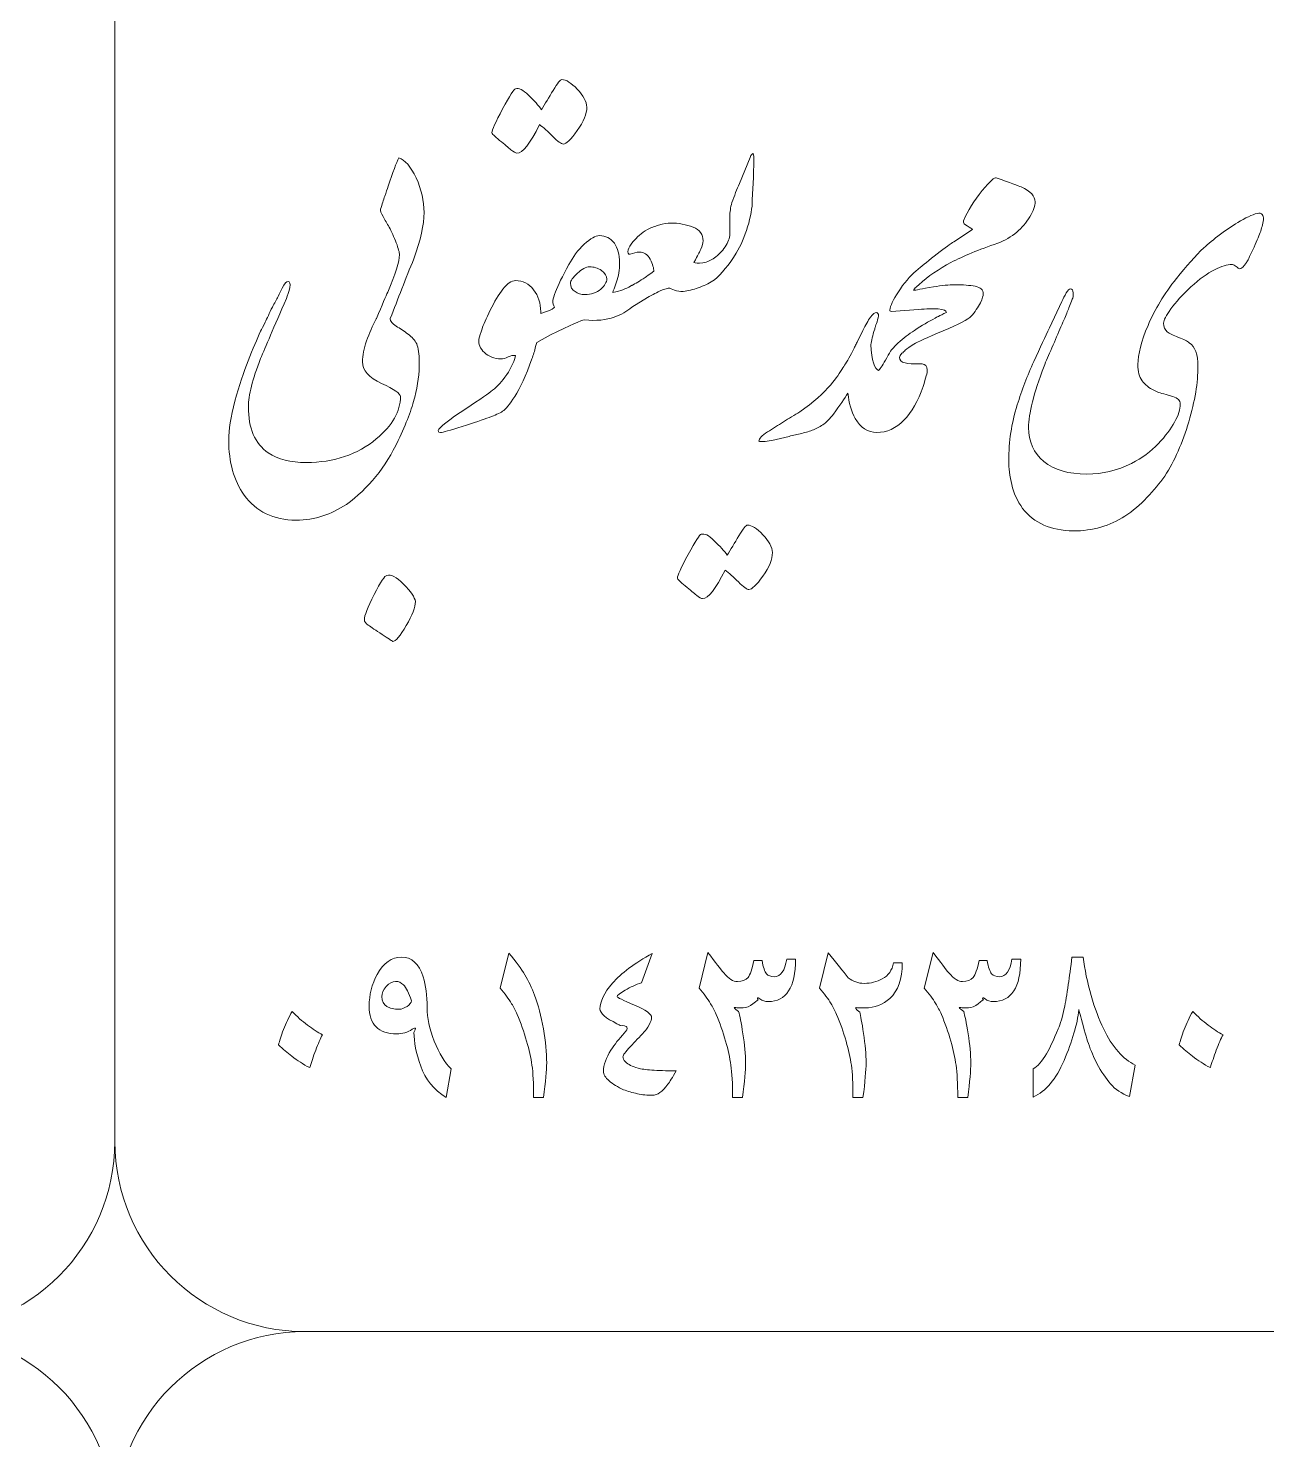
# Model space of a CAD drawing. Header units: millimetres. Extents: x 62 to 462, y 96 to 456.
# Drawn here: x 121.17 to 137.47, y 254.88 to 273.46 of the extents above; entities that cross this region are included whole.
import ezdxf

# ---------------------------------------------------------------- set-up
doc = ezdxf.new("R2010")
doc.units = ezdxf.units.MM
doc.header["$MEASUREMENT"] = 0
doc.layers.add('Layer 1', color=7, linetype='Continuous')

msp = doc.modelspace()

# ---------------------------------------------------------------- linework, layer by layer
at = {"layer": 'Layer 1', "color": 250, "lineweight": 18}
for points, knots in [([(104.8067, 276.3033), (104.8067, 276.3033), (119.8067, 276.3033), (119.8067, 276.3033), (121.1837, 276.3033), (122.3067, 275.1803), (122.3067, 273.8033), (122.3067, 273.8033), (122.3067, 258.8033), (122.3067, 258.8033), (122.3067, 257.4264), (121.1837, 256.3033), (119.8067, 256.3033), (119.8067, 256.3033), (104.8067, 256.3033), (104.8067, 256.3033), (103.4298, 256.3033), (102.3067, 257.4264), (102.3067, 258.8033), (102.3067, 258.8033), (102.3067, 273.8033), (102.3067, 273.8033), (102.3067, 275.1803), (103.4298, 276.3033), (104.8067, 276.3033)], [0, 0, 0, 0, 0.125, 0.125, 0.125, 0.25, 0.25, 0.25, 0.375, 0.375, 0.375, 0.5, 0.5, 0.5, 0.625, 0.625, 0.625, 0.75, 0.75, 0.75, 0.875, 0.875, 0.875, 1, 1, 1, 1]), ([(124.8067, 276.3033), (124.8067, 276.3033), (139.8067, 276.3033), (139.8067, 276.3033), (141.1837, 276.3033), (142.3067, 275.1803), (142.3067, 273.8033), (142.3067, 273.8033), (142.3067, 258.8033), (142.3067, 258.8033), (142.3067, 257.4264), (141.1837, 256.3033), (139.8067, 256.3033), (139.8067, 256.3033), (124.8067, 256.3033), (124.8067, 256.3033), (123.4298, 256.3033), (122.3067, 257.4264), (122.3067, 258.8033), (122.3067, 258.8033), (122.3067, 273.8033), (122.3067, 273.8033), (122.3067, 275.1803), (123.4298, 276.3033), (124.8067, 276.3033)], [0, 0, 0, 0, 0.125, 0.125, 0.125, 0.25, 0.25, 0.25, 0.375, 0.375, 0.375, 0.5, 0.5, 0.5, 0.625, 0.625, 0.625, 0.75, 0.75, 0.75, 0.875, 0.875, 0.875, 1, 1, 1, 1]), ([(127.2684, 272.0841), (127.2684, 272.1147), (127.3154, 272.217), (127.4095, 272.3945), (127.5036, 272.5709), (127.5612, 272.6591), (127.5812, 272.6591), (127.62, 272.6756), (127.6776, 272.6474), (127.7517, 272.5756), (127.827, 272.5027), (127.8834, 272.4392), (127.9222, 272.3839), (127.9681, 272.4592), (128.0198, 272.545), (128.0763, 272.6391), (128.1327, 272.7332), (128.1692, 272.7802), (128.188, 272.7802), (128.2456, 272.7802), (128.3138, 272.7379), (128.3926, 272.6544), (128.4726, 272.5709), (128.5137, 272.4921), (128.5184, 272.418), (128.5184, 272.331), (128.4761, 272.2275), (128.3914, 272.1088), (128.3079, 271.9912), (128.2479, 271.9324), (128.208, 271.9324), (128.1833, 271.9324), (128.1374, 271.9665), (128.0704, 272.0323), (128.0045, 272.0994), (127.9457, 272.1511), (127.8952, 272.1876), (127.7705, 271.9371), (127.6717, 271.8124), (127.5988, 271.8124), (127.58, 271.8124), (127.5542, 271.8266), (127.5189, 271.8571), (127.4871, 271.8842), (127.4377, 271.9253), (127.3695, 271.9806), (127.3013, 272.0359), (127.2684, 272.07), (127.2684, 272.0841)], [0, 0, 0, 0, 0.0625, 0.0625, 0.0625, 0.125, 0.125, 0.125, 0.1875, 0.1875, 0.1875, 0.25, 0.25, 0.25, 0.3125, 0.3125, 0.3125, 0.375, 0.375, 0.375, 0.4375, 0.4375, 0.4375, 0.5, 0.5, 0.5, 0.5625, 0.5625, 0.5625, 0.625, 0.625, 0.625, 0.6875, 0.6875, 0.6875, 0.75, 0.75, 0.75, 0.8125, 0.8125, 0.8125, 0.875, 0.875, 0.875, 0.9375, 0.9375, 0.9375, 1, 1, 1, 1]), ([(130.1965, 270.4343), (130.2517, 270.4731), (130.2988, 270.5213), (130.3376, 270.5789), (130.3787, 270.6366), (130.3999, 270.6942), (130.3999, 270.7518), (130.3999, 270.7518), (130.3999, 270.9788), (130.3999, 270.9788), (130.3999, 271.034), (130.4093, 271.0952), (130.427, 271.161), (130.4599, 271.2527), (130.4928, 271.3374), (130.5269, 271.4127), (130.5269, 271.4127), (130.668, 271.7537), (130.668, 271.7537), (130.6704, 271.7702), (130.6821, 271.789), (130.7033, 271.809), (130.7127, 271.809), (130.7162, 271.7854), (130.7162, 271.7372), (130.7162, 271.7372), (130.7104, 271.4926), (130.7104, 271.4926), (130.7104, 271.4926), (130.6962, 271.1963), (130.6962, 271.1963), (130.6962, 271.0928), (130.6751, 270.9752), (130.6339, 270.8447), (130.5951, 270.713), (130.5445, 270.5978), (130.4822, 270.4966), (130.3885, 270.3432), (130.2937, 270.2259), (130.1976, 270.146), (130.1976, 270.146), (130.1965, 270.1438), (130.1965, 270.1438), (130.1412, 270.1074), (130.0789, 270.0756), (130.0107, 270.0498), (129.9413, 270.0227), (129.8743, 270.0051), (129.8108, 269.9957), (129.7755, 269.9886), (129.739, 269.991), (129.7002, 270.0004), (129.6614, 270.011), (129.6308, 270.0227), (129.6108, 270.0368), (129.5826, 270.0368), (129.5438, 270.0251), (129.4933, 270.0027), (129.445, 269.9816), (129.3851, 269.9522), (129.3145, 269.9134), (129.3145, 269.9134), (129.1111, 269.7852), (129.1111, 269.7852), (129.1111, 269.7852), (129.1108, 269.7861), (129.1108, 269.7861), (129.0462, 269.7286), (128.9686, 269.6851), (128.8771, 269.6558), (128.7736, 269.6158), (128.6431, 269.6041), (128.4843, 269.617), (128.4514, 269.617), (128.3044, 269.5523), (128.0398, 269.4206), (128.0398, 269.4206), (127.8581, 269.3204), (127.8581, 269.3204), (127.8581, 269.3204), (127.8446, 269.2678), (127.8446, 269.2678), (127.8305, 269.2101), (127.8129, 269.1549), (127.7952, 269.1043), (127.7141, 268.8821), (127.64, 268.7174), (127.5706, 268.6116), (127.5024, 268.5058), (127.4483, 268.4411), (127.4095, 268.4152), (127.3696, 268.3905), (127.3119, 268.3635), (127.2331, 268.3341), (127.1555, 268.3059), (127.0368, 268.2659), (126.8768, 268.2141), (126.7169, 268.1624), (126.6228, 268.1365), (126.5923, 268.1365), (126.5746, 268.1365), (126.5652, 268.1412), (126.5652, 268.1506), (126.5464, 268.1753), (126.6417, 268.2588), (126.851, 268.3988), (127.0603, 268.5387), (127.1955, 268.6304), (127.2555, 268.6739), (127.3166, 268.7174), (127.379, 268.7809), (127.4413, 268.8656), (127.5048, 268.9491), (127.5518, 269.0443), (127.5812, 269.149), (127.5495, 269.1537), (127.5165, 269.1478), (127.4836, 269.1302), (127.4495, 269.1137), (127.4166, 269.1043), (127.3848, 269.1043), (127.3002, 269.1067), (127.2284, 269.1349), (127.1708, 269.1878), (127.1144, 269.2395), (127.0897, 269.2983), (127.0991, 269.363), (127.1085, 269.4018), (127.1214, 269.4477), (127.1391, 269.4994), (127.1555, 269.5512), (127.192, 269.6335), (127.2473, 269.7452), (127.3025, 269.8581), (127.3578, 269.951), (127.4142, 270.0239), (127.4707, 270.098), (127.5259, 270.1344), (127.5812, 270.1344), (127.6753, 270.1344), (127.7541, 270.0944), (127.8176, 270.0145), (127.8811, 269.9333), (127.9117, 269.8369), (127.9117, 269.7252), (127.9117, 269.7252), (127.9115, 269.7016), (127.9115, 269.7016), (127.9115, 269.7016), (127.9763, 269.724), (127.9763, 269.724), (128.0527, 269.7522), (128.0916, 269.7722), (128.0916, 269.7863), (128.0774, 269.8098), (128.0704, 269.8381), (128.0704, 269.8722), (128.0751, 269.9027), (128.0868, 269.9404), (128.1057, 269.9862), (128.1374, 270.0709), (128.1962, 270.1908), (128.2809, 270.3449), (128.3338, 270.446), (128.4008, 270.5354), (128.4843, 270.613), (128.5666, 270.6894), (128.6337, 270.7271), (128.6842, 270.7271), (128.7642, 270.7271), (128.83, 270.693), (128.8806, 270.6271), (128.9265, 270.5624), (128.9488, 270.4778), (128.9488, 270.3719), (128.9488, 270.2779), (128.9359, 270.1932), (128.91, 270.1191), (128.8829, 270.0439), (128.8665, 269.998), (128.8594, 269.9792), (128.8594, 269.9792), (128.9006, 269.9862), (128.9006, 269.9862), (128.99, 270.0086), (129.0605, 270.0391), (129.1111, 270.0756), (129.1111, 270.0756), (129.1132, 270.072), (129.1132, 270.072), (129.1543, 270.0933), (129.2123, 270.1282), (129.2863, 270.178), (129.3028, 270.1874), (129.3404, 270.2144), (129.4004, 270.2579), (129.4004, 270.2944), (129.3839, 270.3473), (129.3521, 270.4167), (129.318, 270.479), (129.271, 270.5096), (129.211, 270.5096), (129.1722, 270.5096), (129.1322, 270.5002), (129.0899, 270.4813), (129.0605, 270.4813), (129.0511, 270.5013), (129.0629, 270.5401), (129.0723, 270.5684), (129.0923, 270.6025), (129.1252, 270.6436), (129.1758, 270.7083), (129.2381, 270.7624), (129.3145, 270.8059), (129.3627, 270.8318), (129.4121, 270.8506), (129.4627, 270.8647), (129.525, 270.8835), (129.5767, 270.8929), (129.6214, 270.8929), (129.7261, 270.8929), (129.8249, 270.8741), (129.9178, 270.8376), (130.0048, 270.8035), (130.0483, 270.7436), (130.0483, 270.6577), (130.0483, 270.6283), (130.0377, 270.5919), (130.0177, 270.5484), (130.006, 270.5225), (129.9954, 270.499), (129.9848, 270.479), (129.9742, 270.4578), (129.9554, 270.4237), (129.9272, 270.3755), (129.9436, 270.3614), (129.9824, 270.3602), (130.0448, 270.3696), (130.1071, 270.3802), (130.1576, 270.4014), (130.1965, 270.4343)], [0, 0, 0, 0, 0.0125, 0.0125, 0.0125, 0.025, 0.025, 0.025, 0.0375, 0.0375, 0.0375, 0.05, 0.05, 0.05, 0.0625, 0.0625, 0.0625, 0.075, 0.075, 0.075, 0.0875, 0.0875, 0.0875, 0.1, 0.1, 0.1, 0.1125, 0.1125, 0.1125, 0.125, 0.125, 0.125, 0.1375, 0.1375, 0.1375, 0.15, 0.15, 0.15, 0.1625, 0.1625, 0.1625, 0.175, 0.175, 0.175, 0.1875, 0.1875, 0.1875, 0.2, 0.2, 0.2, 0.2125, 0.2125, 0.2125, 0.225, 0.225, 0.225, 0.2375, 0.2375, 0.2375, 0.25, 0.25, 0.25, 0.2625, 0.2625, 0.2625, 0.275, 0.275, 0.275, 0.2875, 0.2875, 0.2875, 0.3, 0.3, 0.3, 0.3125, 0.3125, 0.3125, 0.325, 0.325, 0.325, 0.3375, 0.3375, 0.3375, 0.35, 0.35, 0.35, 0.3625, 0.3625, 0.3625, 0.375, 0.375, 0.375, 0.3875, 0.3875, 0.3875, 0.4, 0.4, 0.4, 0.4125, 0.4125, 0.4125, 0.425, 0.425, 0.425, 0.4375, 0.4375, 0.4375, 0.45, 0.45, 0.45, 0.4625, 0.4625, 0.4625, 0.475, 0.475, 0.475, 0.4875, 0.4875, 0.4875, 0.5, 0.5, 0.5, 0.5125, 0.5125, 0.5125, 0.525, 0.525, 0.525, 0.5375, 0.5375, 0.5375, 0.55, 0.55, 0.55, 0.5625, 0.5625, 0.5625, 0.575, 0.575, 0.575, 0.5875, 0.5875, 0.5875, 0.6, 0.6, 0.6, 0.6125, 0.6125, 0.6125, 0.625, 0.625, 0.625, 0.6375, 0.6375, 0.6375, 0.65, 0.65, 0.65, 0.6625, 0.6625, 0.6625, 0.675, 0.675, 0.675, 0.6875, 0.6875, 0.6875, 0.7, 0.7, 0.7, 0.7125, 0.7125, 0.7125, 0.725, 0.725, 0.725, 0.7375, 0.7375, 0.7375, 0.75, 0.75, 0.75, 0.7625, 0.7625, 0.7625, 0.775, 0.775, 0.775, 0.7875, 0.7875, 0.7875, 0.8, 0.8, 0.8, 0.8125, 0.8125, 0.8125, 0.825, 0.825, 0.825, 0.8375, 0.8375, 0.8375, 0.85, 0.85, 0.85, 0.8625, 0.8625, 0.8625, 0.875, 0.875, 0.875, 0.8875, 0.8875, 0.8875, 0.9, 0.9, 0.9, 0.9125, 0.9125, 0.9125, 0.925, 0.925, 0.925, 0.9375, 0.9375, 0.9375, 0.95, 0.95, 0.95, 0.9625, 0.9625, 0.9625, 0.975, 0.975, 0.975, 0.9875, 0.9875, 0.9875, 1, 1, 1, 1]), ([(126.0655, 268.6092), (126.0655, 268.6481), (125.9831, 268.7057), (125.8173, 268.7809), (125.6492, 268.8597), (125.5657, 268.955), (125.5657, 269.0679), (125.5657, 269.1478), (125.5833, 269.2395), (125.6198, 269.3418), (125.6551, 269.443), (125.6974, 269.5406), (125.748, 269.6323), (125.748, 269.6323), (125.7492, 269.6344), (125.7492, 269.6344), (125.7492, 269.6344), (125.7491, 269.6347), (125.7491, 269.6347), (125.8267, 269.8181), (125.8761, 269.9345), (125.8973, 269.9827), (126.0008, 270.2238), (126.0525, 270.3884), (126.0525, 270.4755), (126.0525, 270.5049), (126.0384, 270.5566), (126.0102, 270.6307), (125.9784, 270.7106), (125.9478, 270.7812), (125.9173, 270.84), (125.9043, 270.8635), (125.8902, 270.8859), (125.8761, 270.9094), (125.862, 270.9329), (125.8502, 270.9552), (125.8385, 270.9788), (125.8103, 271.0199), (125.7997, 271.0517), (125.8044, 271.0752), (125.8244, 271.1387), (125.8432, 271.1963), (125.8596, 271.2469), (125.8749, 271.2974), (125.8902, 271.3409), (125.9043, 271.3774), (125.9655, 271.562), (126.0125, 271.6855), (126.0454, 271.7502), (126.1231, 271.7243), (126.1995, 271.6373), (126.2724, 271.4879), (126.3418, 271.3386), (126.3759, 271.1857), (126.3759, 271.0305), (126.3759, 270.8694), (126.3312, 270.6671), (126.2418, 270.4237), (126.1889, 270.2932), (126.136, 270.1615), (126.0842, 270.0286), (126.0325, 269.8969), (125.9819, 269.7652), (125.9314, 269.6347), (125.9314, 269.6347), (125.9311, 269.6341), (125.9311, 269.6341), (125.9311, 269.6341), (125.9314, 269.6323), (125.9314, 269.6323), (125.9314, 269.6006), (125.9573, 269.5676), (126.009, 269.5359), (126.0607, 269.5041), (126.1125, 269.4688), (126.1654, 269.4312), (126.2183, 269.3924), (126.256, 269.3501), (126.2795, 269.3019), (126.3018, 269.249), (126.3136, 269.1713), (126.3136, 269.0679), (126.3136, 268.9162), (126.2936, 268.7609), (126.2548, 268.6022), (126.216, 268.4481), (126.1431, 268.2576), (126.0372, 268.0307), (125.8702, 267.6791), (125.6433, 267.3992), (125.3552, 267.1899), (125.2505, 267.1229), (125.1471, 267.0723), (125.0459, 267.0382), (124.9354, 267.0018), (124.8166, 266.9829), (124.6908, 266.9829), (124.3945, 266.9829), (124.1675, 267.0935), (124.0088, 267.3134), (123.8735, 267.5015), (123.8053, 267.7438), (123.8053, 268.0377), (123.8053, 268.1683), (123.8324, 268.3388), (123.8876, 268.5505), (123.9429, 268.7551), (124.0005, 268.9315), (124.0605, 269.0808), (124.1252, 269.2348), (124.1793, 269.3654), (124.2251, 269.47), (124.2392, 269.4959), (124.2592, 269.5347), (124.2839, 269.5864), (124.3098, 269.637), (124.3415, 269.7052), (124.3804, 269.7875), (124.4086, 269.8381), (124.4333, 269.8839), (124.4544, 269.9251), (124.4768, 269.9663), (124.4944, 270.0039), (124.5085, 270.0356), (124.5426, 270.098), (124.5685, 270.1274), (124.5873, 270.125), (124.6132, 270.1203), (124.6191, 270.0944), (124.6085, 270.0462), (124.5967, 269.9886), (124.5814, 269.9392), (124.5638, 269.8981), (124.4003, 269.5206), (124.2875, 269.2584), (124.2251, 269.109), (124.1181, 268.835), (124.064, 268.6245), (124.064, 268.4752), (124.064, 268.1918), (124.151, 267.9907), (124.3251, 267.8684), (124.4544, 267.7837), (124.6202, 267.7414), (124.8249, 267.7414), (125.1929, 267.7414), (125.4998, 267.8449), (125.748, 268.0507), (125.9596, 268.2282), (126.0655, 268.414), (126.0655, 268.6092)], [0, 0, 0, 0, 0.02, 0.02, 0.02, 0.04, 0.04, 0.04, 0.06, 0.06, 0.06, 0.08, 0.08, 0.08, 0.1, 0.1, 0.1, 0.12, 0.12, 0.12, 0.14, 0.14, 0.14, 0.16, 0.16, 0.16, 0.18, 0.18, 0.18, 0.2, 0.2, 0.2, 0.22, 0.22, 0.22, 0.24, 0.24, 0.24, 0.26, 0.26, 0.26, 0.28, 0.28, 0.28, 0.3, 0.3, 0.3, 0.32, 0.32, 0.32, 0.34, 0.34, 0.34, 0.36, 0.36, 0.36, 0.38, 0.38, 0.38, 0.4, 0.4, 0.4, 0.42, 0.42, 0.42, 0.44, 0.44, 0.44, 0.46, 0.46, 0.46, 0.48, 0.48, 0.48, 0.5, 0.5, 0.5, 0.52, 0.52, 0.52, 0.54, 0.54, 0.54, 0.56, 0.56, 0.56, 0.58, 0.58, 0.58, 0.6, 0.6, 0.6, 0.62, 0.62, 0.62, 0.64, 0.64, 0.64, 0.66, 0.66, 0.66, 0.68, 0.68, 0.68, 0.7, 0.7, 0.7, 0.72, 0.72, 0.72, 0.74, 0.74, 0.74, 0.76, 0.76, 0.76, 0.78, 0.78, 0.78, 0.8, 0.8, 0.8, 0.82, 0.82, 0.82, 0.84, 0.84, 0.84, 0.86, 0.86, 0.86, 0.88, 0.88, 0.88, 0.9, 0.9, 0.9, 0.92, 0.92, 0.92, 0.94, 0.94, 0.94, 0.96, 0.96, 0.96, 0.98, 0.98, 0.98, 1, 1, 1, 1]), ([(132.8812, 270.2896), (132.9388, 270.3379), (133.0211, 270.4037), (133.1293, 270.4896), (133.2351, 270.5695), (133.3069, 270.6224), (133.3468, 270.6471), (133.3468, 270.6471), (133.5938, 270.8094), (133.5938, 270.8094), (133.5879, 270.8141), (133.5632, 270.8294), (133.5221, 270.8541), (133.4903, 270.8706), (133.4738, 270.8929), (133.4738, 270.9235), (133.5338, 271.0563), (133.6161, 271.1881), (133.722, 271.3198), (133.8254, 271.4432), (133.8854, 271.4997), (133.9042, 271.4879), (134.09, 271.4244), (134.2006, 271.3833), (134.2347, 271.368), (134.357, 271.3103), (134.4181, 271.2445), (134.4181, 271.1716), (134.4181, 271.121), (134.3946, 271.0552), (134.3487, 270.9752), (134.2982, 270.8964), (134.2405, 270.8294), (134.177, 270.7718), (134.1053, 270.7118), (134.0218, 270.6636), (133.9254, 270.6271), (133.6749, 270.5425), (133.4703, 270.4578), (133.3104, 270.3731), (133.153, 270.291), (133.0115, 270.194), (132.8872, 270.0812), (132.8872, 270.0812), (132.8823, 270.0733), (132.8823, 270.0733), (132.8565, 270.058), (132.84, 270.0427), (132.8318, 270.0286), (132.8235, 270.0145), (132.82, 270.0074), (132.82, 270.0051), (132.84, 270.0098), (132.927, 270.0251), (133.0787, 270.0533), (133.1904, 270.0709), (133.2845, 270.0803), (133.3609, 270.0803), (133.4703, 270.0803), (133.5608, 270.0733), (133.629, 270.0603), (133.7008, 270.0462), (133.7361, 270.0133), (133.7361, 269.9604), (133.7361, 269.9392), (133.7231, 269.9004), (133.6984, 269.8428), (133.6655, 269.7828), (133.6243, 269.7228), (133.5738, 269.6641), (133.5397, 269.6241), (133.4174, 269.5617), (133.2069, 269.4747), (132.9976, 269.3865), (132.8682, 269.3277), (132.82, 269.2972), (132.7718, 269.2654), (132.7353, 269.2395), (132.7095, 269.2196), (132.6956, 269.2012), (132.6804, 269.1876), (132.664, 269.179), (132.6281, 269.1378), (132.6233, 269.105), (132.6507, 269.0808), (132.6777, 269.0549), (132.7236, 269.042), (132.7883, 269.0408), (132.8529, 269.0396), (132.9, 269.0396), (132.9294, 269.0396), (132.9752, 269.0349), (132.9988, 269.0079), (132.9988, 268.9597), (132.9988, 268.9256), (132.9799, 268.8527), (132.9435, 268.7433), (132.8788, 268.5505), (132.7953, 268.4023), (132.6918, 268.2988), (132.5837, 268.1906), (132.4661, 268.1365), (132.3367, 268.1365), (132.2156, 268.1365), (132.1203, 268.1977), (132.051, 268.3188), (131.9982, 268.4152), (131.9658, 268.5273), (131.955, 268.6547), (131.9082, 268.5842), (131.845, 268.4918), (131.7652, 268.3776), (131.717, 268.3176), (131.6758, 268.2753), (131.6405, 268.2506), (131.5947, 268.2177), (131.5488, 268.1918), (131.5018, 268.173), (131.4548, 268.153), (131.403, 268.1377), (131.3466, 268.1248), (131.2901, 268.1118), (131.2349, 268.0989), (131.1796, 268.0848), (131.1796, 268.0848), (130.9515, 268.0295), (130.9515, 268.0295), (130.8597, 268.0142), (130.8033, 268.0119), (130.7833, 268.0225), (130.7833, 268.0554), (130.8209, 268.0954), (130.8974, 268.1436), (130.9656, 268.1871), (131.0361, 268.2318), (131.1067, 268.2765), (131.1784, 268.3211), (131.249, 268.3647), (131.3207, 268.4082), (131.5018, 268.5352), (131.6382, 268.6539), (131.7276, 268.7633), (131.7958, 268.8491), (131.8499, 268.9232), (131.8887, 268.9879), (131.9145, 269.0243), (131.9522, 269.0878), (132.0027, 269.1772), (132.0027, 269.1772), (132.0361, 269.2455), (132.0361, 269.2455), (132.044, 269.2642), (132.0525, 269.2821), (132.0616, 269.2995), (132.0657, 269.3079), (132.0699, 269.3159), (132.0743, 269.3238), (132.0743, 269.3238), (132.1509, 269.4806), (132.1509, 269.4806), (132.185, 269.5512), (132.2191, 269.6088), (132.2509, 269.6523), (132.2802, 269.6958), (132.3085, 269.717), (132.3332, 269.7146), (132.3567, 269.7029), (132.3637, 269.6805), (132.3543, 269.6452), (132.3285, 269.57), (132.3132, 269.5206), (132.3061, 269.4971), (132.28, 269.4103), (132.263, 269.3417), (132.2554, 269.292), (132.267, 269.084), (132.301, 268.9713), (132.3579, 268.9526), (132.3826, 268.9785), (132.419, 269.0338), (132.4649, 269.1184), (132.4919, 269.169), (132.5131, 269.2031), (132.526, 269.2219), (132.5295, 269.2262), (132.5334, 269.2299), (132.5378, 269.233), (132.5585, 269.2585), (132.5841, 269.2855), (132.613, 269.3124), (132.6848, 269.3771), (132.7565, 269.4324), (132.8306, 269.4806), (132.9247, 269.5429), (133.0152, 269.597), (133.1022, 269.6429), (133.1093, 269.6476), (133.1587, 269.6723), (133.2504, 269.7158), (133.2504, 269.7381), (133.2139, 269.7546), (133.1399, 269.764), (133.0764, 269.7664), (132.9893, 269.764), (132.8823, 269.7569), (132.8823, 269.7569), (132.5237, 269.7287), (132.5237, 269.7287), (132.5072, 269.7287), (132.5025, 269.7428), (132.5096, 269.7699), (132.5237, 269.8299), (132.5684, 269.9169), (132.646, 270.0286), (132.7214, 270.14), (132.7991, 270.225), (132.8791, 270.2849), (132.8791, 270.2849), (132.8812, 270.2896), (132.8812, 270.2896)], [0, 0, 0, 0, 0.0136986, 0.0136986, 0.0136986, 0.0273973, 0.0273973, 0.0273973, 0.0410959, 0.0410959, 0.0410959, 0.0547945, 0.0547945, 0.0547945, 0.0684932, 0.0684932, 0.0684932, 0.0821918, 0.0821918, 0.0821918, 0.0958904, 0.0958904, 0.0958904, 0.109589, 0.109589, 0.109589, 0.1232877, 0.1232877, 0.1232877, 0.1369863, 0.1369863, 0.1369863, 0.1506849, 0.1506849, 0.1506849, 0.1643836, 0.1643836, 0.1643836, 0.1780822, 0.1780822, 0.1780822, 0.1917808, 0.1917808, 0.1917808, 0.2054795, 0.2054795, 0.2054795, 0.2191781, 0.2191781, 0.2191781, 0.2328767, 0.2328767, 0.2328767, 0.2465753, 0.2465753, 0.2465753, 0.260274, 0.260274, 0.260274, 0.2739726, 0.2739726, 0.2739726, 0.2876712, 0.2876712, 0.2876712, 0.3013699, 0.3013699, 0.3013699, 0.3150685, 0.3150685, 0.3150685, 0.3287671, 0.3287671, 0.3287671, 0.3424658, 0.3424658, 0.3424658, 0.3561644, 0.3561644, 0.3561644, 0.369863, 0.369863, 0.369863, 0.3835616, 0.3835616, 0.3835616, 0.3972603, 0.3972603, 0.3972603, 0.4109589, 0.4109589, 0.4109589, 0.4246575, 0.4246575, 0.4246575, 0.4383562, 0.4383562, 0.4383562, 0.4520548, 0.4520548, 0.4520548, 0.4657534, 0.4657534, 0.4657534, 0.4794521, 0.4794521, 0.4794521, 0.4931507, 0.4931507, 0.4931507, 0.5068493, 0.5068493, 0.5068493, 0.5205479, 0.5205479, 0.5205479, 0.5342466, 0.5342466, 0.5342466, 0.5479452, 0.5479452, 0.5479452, 0.5616438, 0.5616438, 0.5616438, 0.5753425, 0.5753425, 0.5753425, 0.5890411, 0.5890411, 0.5890411, 0.6027397, 0.6027397, 0.6027397, 0.6164384, 0.6164384, 0.6164384, 0.630137, 0.630137, 0.630137, 0.6438356, 0.6438356, 0.6438356, 0.6575342, 0.6575342, 0.6575342, 0.6712329, 0.6712329, 0.6712329, 0.6849315, 0.6849315, 0.6849315, 0.6986301, 0.6986301, 0.6986301, 0.7123288, 0.7123288, 0.7123288, 0.7260274, 0.7260274, 0.7260274, 0.739726, 0.739726, 0.739726, 0.7534247, 0.7534247, 0.7534247, 0.7671233, 0.7671233, 0.7671233, 0.7808219, 0.7808219, 0.7808219, 0.7945205, 0.7945205, 0.7945205, 0.8082192, 0.8082192, 0.8082192, 0.8219178, 0.8219178, 0.8219178, 0.8356164, 0.8356164, 0.8356164, 0.8493151, 0.8493151, 0.8493151, 0.8630137, 0.8630137, 0.8630137, 0.8767123, 0.8767123, 0.8767123, 0.890411, 0.890411, 0.890411, 0.9041096, 0.9041096, 0.9041096, 0.9178082, 0.9178082, 0.9178082, 0.9315068, 0.9315068, 0.9315068, 0.9452055, 0.9452055, 0.9452055, 0.9589041, 0.9589041, 0.9589041, 0.9726027, 0.9726027, 0.9726027, 0.9863014, 0.9863014, 0.9863014, 1, 1, 1, 1]), ([(137.4214, 270.9341), (137.4132, 270.8764), (137.3979, 270.8212), (137.3791, 270.7671), (137.3591, 270.713), (137.3273, 270.6377), (137.2827, 270.5413), (137.238, 270.4449), (137.2109, 270.3896), (137.2015, 270.3755), (137.1651, 270.3179), (137.1321, 270.2896), (137.1051, 270.2896), (137.0839, 270.3038), (137.0663, 270.3167), (137.0498, 270.3296), (137.0334, 270.3426), (137.0192, 270.3484), (137.0051, 270.3484), (136.9475, 270.3484), (136.8723, 270.3249), (136.7782, 270.2779), (136.6829, 270.2308), (136.5806, 270.1556), (136.4677, 270.0521), (136.3548, 269.9486), (136.2667, 269.8522), (136.2032, 269.7628), (136.1408, 269.6735), (136.1091, 269.6111), (136.1091, 269.577), (136.1091, 269.5265), (136.1244, 269.4865), (136.1573, 269.4594), (136.1843, 269.4383), (136.2337, 269.4148), (136.3055, 269.3877), (136.376, 269.3595), (136.4242, 269.3371), (136.4466, 269.3183), (136.523, 269.2654), (136.5606, 269.1619), (136.5606, 269.0079), (136.5606, 268.795), (136.5207, 268.5505), (136.4395, 268.2765), (136.3596, 268.0013), (136.2537, 267.7638), (136.1232, 267.5615), (136.0562, 267.4674), (135.9786, 267.3733), (135.8892, 267.2793), (135.7998, 267.184), (135.7034, 267.1041), (135.5999, 267.037), (135.4023, 266.9065), (135.1742, 266.8407), (134.9179, 266.8407), (134.6262, 266.8454), (134.404, 266.9441), (134.2523, 267.137), (134.1841, 267.2358), (134.1359, 267.3404), (134.11, 267.451), (134.083, 267.5615), (134.07, 267.6662), (134.07, 267.7649), (134.07, 267.8908), (134.0794, 268.0142), (134.0971, 268.1353), (134.1159, 268.2553), (134.1441, 268.3764), (134.1829, 268.4987), (134.2429, 268.6963), (134.3146, 268.8868), (134.4005, 269.0702), (134.4851, 269.2537), (134.5533, 269.4018), (134.6062, 269.5147), (134.6062, 269.5147), (134.7685, 269.8593), (134.7685, 269.8593), (134.7873, 269.8981), (134.8062, 269.9357), (134.8273, 269.9733), (134.8473, 270.0098), (134.8661, 270.0274), (134.8826, 270.0274), (134.9049, 270.0274), (134.9179, 270.0098), (134.919, 269.9733), (134.9202, 269.9357), (134.9155, 269.9086), (134.9061, 269.8898), (134.8814, 269.824), (134.8591, 269.7675), (134.8414, 269.7228), (134.8226, 269.6782), (134.7956, 269.6135), (134.7579, 269.5288), (134.7215, 269.443), (134.6815, 269.3513), (134.6392, 269.2525), (134.5968, 269.1537), (134.5616, 269.0726), (134.5345, 269.0079), (134.3993, 268.6504), (134.3311, 268.3811), (134.3311, 268.2024), (134.3311, 268.0142), (134.3981, 267.8649), (134.5333, 267.7543), (134.6674, 267.6438), (134.8567, 267.5885), (135.1001, 267.5885), (135.3024, 267.5885), (135.4976, 267.6356), (135.6869, 267.7297), (135.8269, 267.8014), (135.9444, 267.8872), (136.0385, 267.9884), (136.1326, 268.0895), (136.2043, 268.1847), (136.2537, 268.2729), (136.3031, 268.3611), (136.3278, 268.4411), (136.3278, 268.5116), (136.3278, 268.5552), (136.2949, 268.5881), (136.229, 268.6081), (136.1632, 268.6292), (136.1161, 268.6433), (136.0867, 268.6504), (136.0585, 268.6563), (136.0256, 268.6692), (135.988, 268.688), (135.9174, 268.7221), (135.8633, 268.7656), (135.8257, 268.8174), (135.7892, 268.8691), (135.7704, 268.9397), (135.7704, 269.0291), (135.7704, 269.1643), (135.8151, 269.3371), (135.9033, 269.5453), (135.9915, 269.7546), (136.1161, 269.9604), (136.2772, 270.1626), (136.4089, 270.3273), (136.5289, 270.4625), (136.6359, 270.5648), (136.6935, 270.6177), (136.7676, 270.6789), (136.857, 270.7459), (136.9463, 270.8141), (137.0334, 270.8717), (137.1192, 270.9199), (137.2227, 270.9799), (137.3038, 271.014), (137.3638, 271.0234), (137.3885, 271.0234), (137.4061, 271.0128), (137.4155, 270.9928), (137.4238, 270.9717), (137.4261, 270.9529), (137.4214, 270.9341)], [0, 0, 0, 0, 0.0181818, 0.0181818, 0.0181818, 0.0363636, 0.0363636, 0.0363636, 0.0545455, 0.0545455, 0.0545455, 0.0727273, 0.0727273, 0.0727273, 0.0909091, 0.0909091, 0.0909091, 0.1090909, 0.1090909, 0.1090909, 0.1272727, 0.1272727, 0.1272727, 0.1454545, 0.1454545, 0.1454545, 0.1636364, 0.1636364, 0.1636364, 0.1818182, 0.1818182, 0.1818182, 0.2, 0.2, 0.2, 0.2181818, 0.2181818, 0.2181818, 0.2363636, 0.2363636, 0.2363636, 0.2545455, 0.2545455, 0.2545455, 0.2727273, 0.2727273, 0.2727273, 0.2909091, 0.2909091, 0.2909091, 0.3090909, 0.3090909, 0.3090909, 0.3272727, 0.3272727, 0.3272727, 0.3454545, 0.3454545, 0.3454545, 0.3636364, 0.3636364, 0.3636364, 0.3818182, 0.3818182, 0.3818182, 0.4, 0.4, 0.4, 0.4181818, 0.4181818, 0.4181818, 0.4363636, 0.4363636, 0.4363636, 0.4545455, 0.4545455, 0.4545455, 0.4727273, 0.4727273, 0.4727273, 0.4909091, 0.4909091, 0.4909091, 0.5090909, 0.5090909, 0.5090909, 0.5272727, 0.5272727, 0.5272727, 0.5454545, 0.5454545, 0.5454545, 0.5636364, 0.5636364, 0.5636364, 0.5818182, 0.5818182, 0.5818182, 0.6, 0.6, 0.6, 0.6181818, 0.6181818, 0.6181818, 0.6363636, 0.6363636, 0.6363636, 0.6545455, 0.6545455, 0.6545455, 0.6727273, 0.6727273, 0.6727273, 0.6909091, 0.6909091, 0.6909091, 0.7090909, 0.7090909, 0.7090909, 0.7272727, 0.7272727, 0.7272727, 0.7454545, 0.7454545, 0.7454545, 0.7636364, 0.7636364, 0.7636364, 0.7818182, 0.7818182, 0.7818182, 0.8, 0.8, 0.8, 0.8181818, 0.8181818, 0.8181818, 0.8363636, 0.8363636, 0.8363636, 0.8545455, 0.8545455, 0.8545455, 0.8727273, 0.8727273, 0.8727273, 0.8909091, 0.8909091, 0.8909091, 0.9090909, 0.9090909, 0.9090909, 0.9272727, 0.9272727, 0.9272727, 0.9454545, 0.9454545, 0.9454545, 0.9636364, 0.9636364, 0.9636364, 0.9818182, 0.9818182, 0.9818182, 1, 1, 1, 1]), ([(128.7806, 270.1556), (128.7806, 270.1944), (128.7571, 270.232), (128.7113, 270.2685), (128.6607, 270.3014), (128.609, 270.3167), (128.556, 270.3167), (128.5055, 270.3167), (128.4514, 270.2884), (128.3949, 270.2308), (128.3326, 270.1756), (128.302, 270.132), (128.302, 270.1003), (128.302, 270.0497), (128.322, 270.0121), (128.3632, 269.9898), (128.3985, 269.9639), (128.4408, 269.9521), (128.4914, 269.9521), (128.576, 269.9521), (128.6466, 269.9756), (128.7007, 270.0239), (128.7536, 270.0721), (128.7806, 270.1156), (128.7806, 270.1556)], [0, 0, 0, 0, 0.125, 0.125, 0.125, 0.25, 0.25, 0.25, 0.375, 0.375, 0.375, 0.5, 0.5, 0.5, 0.625, 0.625, 0.625, 0.75, 0.75, 0.75, 0.875, 0.875, 0.875, 1, 1, 1, 1]), ([(129.7108, 266.221), (129.7108, 266.2069), (129.7449, 266.1728), (129.8119, 266.1175), (129.8802, 266.0622), (129.9295, 266.0211), (129.9625, 265.994), (129.9966, 265.9634), (130.0236, 265.9493), (130.0413, 265.9493), (130.1153, 265.9493), (130.2141, 266.074), (130.3376, 266.3244), (130.3882, 266.288), (130.4469, 266.2363), (130.514, 266.1692), (130.5798, 266.1022), (130.6257, 266.0693), (130.6516, 266.0693), (130.6904, 266.0693), (130.7515, 266.1281), (130.8338, 266.2457), (130.9185, 266.3644), (130.9608, 266.4679), (130.9608, 266.5549), (130.9573, 266.629), (130.915, 266.7078), (130.835, 266.7913), (130.7562, 266.8748), (130.688, 266.9171), (130.6304, 266.9171), (130.6128, 266.9171), (130.5751, 266.8701), (130.5187, 266.776), (130.4622, 266.6819), (130.4117, 266.5961), (130.3658, 266.5208), (130.3258, 266.5761), (130.2694, 266.6396), (130.1953, 266.7125), (130.12, 266.7842), (130.0636, 266.8125), (130.0248, 266.796), (130.0036, 266.796), (129.946, 266.7078), (129.8519, 266.5314), (129.7579, 266.3538), (129.7108, 266.2515), (129.7108, 266.221)], [0, 0, 0, 0, 0.0625, 0.0625, 0.0625, 0.125, 0.125, 0.125, 0.1875, 0.1875, 0.1875, 0.25, 0.25, 0.25, 0.3125, 0.3125, 0.3125, 0.375, 0.375, 0.375, 0.4375, 0.4375, 0.4375, 0.5, 0.5, 0.5, 0.5625, 0.5625, 0.5625, 0.625, 0.625, 0.625, 0.6875, 0.6875, 0.6875, 0.75, 0.75, 0.75, 0.8125, 0.8125, 0.8125, 0.875, 0.875, 0.875, 0.9375, 0.9375, 0.9375, 1, 1, 1, 1]), ([(125.5904, 265.673), (125.5904, 265.6483), (125.608, 265.6236), (125.6421, 265.6013), (125.6809, 265.573), (125.7409, 265.533), (125.8232, 265.479), (125.9043, 265.4249), (125.9525, 265.3943), (125.9655, 265.3872), (126.0031, 265.3872), (126.0607, 265.4566), (126.1419, 265.5942), (126.2218, 265.7318), (126.2618, 265.8376), (126.2618, 265.9105), (126.2548, 265.9658), (126.203, 266.0422), (126.1066, 266.1398), (126.0102, 266.2374), (125.9373, 266.2762), (125.8867, 266.2551), (125.8608, 266.2551), (125.8056, 266.1716), (125.7197, 266.0022), (125.6339, 265.8329), (125.5904, 265.7235), (125.5904, 265.673)], [0, 0, 0, 0, 0.1111111, 0.1111111, 0.1111111, 0.2222222, 0.2222222, 0.2222222, 0.3333333, 0.3333333, 0.3333333, 0.4444444, 0.4444444, 0.4444444, 0.5555556, 0.5555556, 0.5555556, 0.6666667, 0.6666667, 0.6666667, 0.7777778, 0.7777778, 0.7777778, 0.8888889, 0.8888889, 0.8888889, 1, 1, 1, 1]), ([(104.8067, 256.3033), (104.8067, 256.3033), (119.8067, 256.3033), (119.8067, 256.3033), (121.1837, 256.3033), (122.3067, 255.1803), (122.3067, 253.8033), (122.3067, 253.8033), (122.3067, 238.8033), (122.3067, 238.8033), (122.3067, 237.4264), (121.1837, 236.3033), (119.8067, 236.3033), (119.8067, 236.3033), (104.8067, 236.3033), (104.8067, 236.3033), (103.4298, 236.3033), (102.3067, 237.4264), (102.3067, 238.8033), (102.3067, 238.8033), (102.3067, 253.8033), (102.3067, 253.8033), (102.3067, 255.1803), (103.4298, 256.3033), (104.8067, 256.3033)], [0, 0, 0, 0, 0.125, 0.125, 0.125, 0.25, 0.25, 0.25, 0.375, 0.375, 0.375, 0.5, 0.5, 0.5, 0.625, 0.625, 0.625, 0.75, 0.75, 0.75, 0.875, 0.875, 0.875, 1, 1, 1, 1]), ([(124.8067, 256.3033), (124.8067, 256.3033), (139.8067, 256.3033), (139.8067, 256.3033), (141.1837, 256.3033), (142.3067, 255.1803), (142.3067, 253.8033), (142.3067, 253.8033), (142.3067, 238.8033), (142.3067, 238.8033), (142.3067, 237.4264), (141.1837, 236.3033), (139.8067, 236.3033), (139.8067, 236.3033), (124.8067, 236.3033), (124.8067, 236.3033), (123.4298, 236.3033), (122.3067, 237.4264), (122.3067, 238.8033), (122.3067, 238.8033), (122.3067, 253.8033), (122.3067, 253.8033), (122.3067, 255.1803), (123.4298, 256.3033), (124.8067, 256.3033)], [0, 0, 0, 0, 0.125, 0.125, 0.125, 0.25, 0.25, 0.25, 0.375, 0.375, 0.375, 0.5, 0.5, 0.5, 0.625, 0.625, 0.625, 0.75, 0.75, 0.75, 0.875, 0.875, 0.875, 1, 1, 1, 1])]:
    msp.add_open_spline(points, degree=3, knots=knots, dxfattribs=at)
at = {"layer": 'Layer 1', "color": 250, "lineweight": 9}
for points, knots in [([(126.7322, 259.7595), (126.7322, 259.7595), (126.667, 259.3844), (126.667, 259.3844), (126.5035, 259.4873), (126.3924, 259.6249), (126.3324, 259.7959), (126.2731, 259.967), (126.2431, 260.1151), (126.2431, 260.2404), (126.2754, 260.2997), (126.2678, 260.3139), (126.2207, 260.2815), (126.1602, 260.2427), (126.092, 260.2227), (126.0173, 260.2227), (125.8956, 260.2227), (125.8051, 260.2533), (125.7446, 260.3133), (125.684, 260.3738), (125.654, 260.4655), (125.654, 260.5884), (125.654, 260.736), (125.6893, 260.8747), (125.7593, 261.0034), (125.8427, 261.1557), (125.9497, 261.2321), (126.0797, 261.2321), (126.2149, 261.2321), (126.3101, 261.1457), (126.3654, 260.9723), (126.4001, 260.8629), (126.4171, 260.7271), (126.4171, 260.5637), (126.4171, 260.4344), (126.4483, 260.2886), (126.5112, 260.1263), (126.5735, 259.9646), (126.6476, 259.8424), (126.7322, 259.7595)], [0, 0, 0, 0, 0.0769231, 0.0769231, 0.0769231, 0.1538462, 0.1538462, 0.1538462, 0.2307692, 0.2307692, 0.2307692, 0.3076923, 0.3076923, 0.3076923, 0.3846154, 0.3846154, 0.3846154, 0.4615385, 0.4615385, 0.4615385, 0.5384615, 0.5384615, 0.5384615, 0.6153846, 0.6153846, 0.6153846, 0.6923077, 0.6923077, 0.6923077, 0.7692308, 0.7692308, 0.7692308, 0.8461538, 0.8461538, 0.8461538, 0.9230769, 0.9230769, 0.9230769, 1, 1, 1, 1]), ([(127.9897, 259.8388), (127.9897, 259.7436), (127.9762, 259.5925), (127.9486, 259.3862), (127.9486, 259.3862), (127.8175, 259.3862), (127.8175, 259.3862), (127.8175, 259.5696), (127.8104, 259.7107), (127.7963, 259.8089), (127.7816, 259.907), (127.7587, 260.0123), (127.7264, 260.1246), (127.6911, 260.2486), (127.6493, 260.3668), (127.6023, 260.4779), (127.5794, 260.5296), (127.5547, 260.5766), (127.5282, 260.619), (127.4906, 260.6825), (127.4401, 260.7506), (127.3766, 260.8241), (127.3766, 260.8241), (127.4924, 261.2856), (127.4924, 261.2856), (127.5853, 261.1745), (127.6552, 261.0781), (127.7028, 260.9981), (127.751, 260.9176), (127.7928, 260.8288), (127.8298, 260.7312), (127.8792, 260.6013), (127.918, 260.4538), (127.9468, 260.2892), (127.9756, 260.1246), (127.9897, 259.9746), (127.9897, 259.8388)], [0, 0, 0, 0, 0.0833333, 0.0833333, 0.0833333, 0.1666667, 0.1666667, 0.1666667, 0.25, 0.25, 0.25, 0.3333333, 0.3333333, 0.3333333, 0.4166667, 0.4166667, 0.4166667, 0.5, 0.5, 0.5, 0.5833333, 0.5833333, 0.5833333, 0.6666667, 0.6666667, 0.6666667, 0.75, 0.75, 0.75, 0.8333333, 0.8333333, 0.8333333, 0.9166667, 0.9166667, 0.9166667, 1, 1, 1, 1]), ([(129.6952, 259.7354), (129.6435, 259.646), (129.607, 259.5866), (129.5853, 259.5584), (129.5141, 259.4614), (129.4459, 259.4132), (129.3819, 259.4132), (129.3143, 259.4132), (129.2478, 259.4203), (129.1832, 259.4344), (129.1179, 259.4479), (129.0579, 259.4655), (129.0027, 259.4873), (128.9239, 259.5208), (128.8598, 259.559), (128.811, 259.6031), (128.7622, 259.6466), (128.7375, 259.6883), (128.7375, 259.7289), (128.7375, 259.8124), (128.7705, 259.9059), (128.8357, 260.0093), (128.8828, 260.0828), (128.9415, 260.1569), (129.0115, 260.2315), (129.0779, 260.3003), (129.0574, 260.335), (128.9498, 260.335), (128.9727, 260.3256), (128.9609, 260.3327), (128.9151, 260.3556), (128.7658, 260.4279), (128.6911, 260.4926), (128.6911, 260.5502), (128.6911, 260.6478), (128.7458, 260.7601), (128.8545, 260.8876), (128.9686, 261.0199), (129.1438, 261.151), (129.3801, 261.2803), (129.3801, 261.2803), (129.239, 260.8929), (129.239, 260.8929), (129.1632, 260.87), (129.0903, 260.8377), (129.0209, 260.7959), (128.9515, 260.7536), (128.9168, 260.726), (128.9168, 260.7118), (128.9168, 260.7019), (128.9927, 260.6642), (129.1444, 260.6002), (129.2954, 260.5361), (129.3713, 260.4814), (129.3713, 260.4367), (129.3713, 260.4179), (129.3601, 260.3867), (129.3378, 260.3427), (129.3154, 260.2986), (129.2943, 260.2668), (129.2749, 260.2468), (129.2131, 260.1828), (129.1514, 260.1193), (129.0909, 260.0558), (129.025, 259.9846), (128.9927, 259.9394), (128.9927, 259.92), (128.9927, 259.9006), (129.0033, 259.8788), (129.0256, 259.8559), (129.0609, 259.8183), (129.1167, 259.7895), (129.1926, 259.7701), (129.2325, 259.7595), (129.2931, 259.7512), (129.373, 259.7448), (129.4536, 259.7389), (129.5612, 259.7354), (129.6952, 259.7354)], [0, 0, 0, 0, 0.0384615, 0.0384615, 0.0384615, 0.0769231, 0.0769231, 0.0769231, 0.1153846, 0.1153846, 0.1153846, 0.1538462, 0.1538462, 0.1538462, 0.1923077, 0.1923077, 0.1923077, 0.2307692, 0.2307692, 0.2307692, 0.2692308, 0.2692308, 0.2692308, 0.3076923, 0.3076923, 0.3076923, 0.3461538, 0.3461538, 0.3461538, 0.3846154, 0.3846154, 0.3846154, 0.4230769, 0.4230769, 0.4230769, 0.4615385, 0.4615385, 0.4615385, 0.5, 0.5, 0.5, 0.5384615, 0.5384615, 0.5384615, 0.5769231, 0.5769231, 0.5769231, 0.6153846, 0.6153846, 0.6153846, 0.6538462, 0.6538462, 0.6538462, 0.6923077, 0.6923077, 0.6923077, 0.7307692, 0.7307692, 0.7307692, 0.7692308, 0.7692308, 0.7692308, 0.8076923, 0.8076923, 0.8076923, 0.8461538, 0.8461538, 0.8461538, 0.8846154, 0.8846154, 0.8846154, 0.9230769, 0.9230769, 0.9230769, 0.9615385, 0.9615385, 0.9615385, 1, 1, 1, 1]), ([(130.9856, 260.974), (131.0715, 260.974), (131.1261, 261.0516), (131.1491, 261.2063), (131.1491, 261.2063), (131.2649, 261.2063), (131.2649, 261.2063), (131.2649, 260.833), (131.1438, 260.6466), (130.9028, 260.6466), (130.8651, 260.6466), (130.8293, 260.6584), (130.7952, 260.6819), (130.7617, 260.7054), (130.754, 260.7007), (130.774, 260.6672), (130.7752, 260.673), (130.7523, 260.6572), (130.7046, 260.619), (130.6623, 260.5837), (130.6194, 260.5655), (130.5759, 260.5655), (130.57, 260.5655), (130.563, 260.5655), (130.5541, 260.5649), (130.5453, 260.5643), (130.5353, 260.5637), (130.5242, 260.5637), (130.5036, 260.5637), (130.483, 260.5661), (130.463, 260.5702), (130.443, 260.5743), (130.4601, 260.5566), (130.5153, 260.5173), (130.5306, 260.4649), (130.5494, 260.3668), (130.573, 260.2227), (130.5965, 260.0793), (130.6082, 259.9511), (130.6082, 259.8388), (130.6082, 259.7436), (130.5947, 259.5925), (130.5671, 259.3862), (130.5671, 259.3862), (130.436, 259.3862), (130.436, 259.3862), (130.436, 259.5696), (130.4289, 259.7107), (130.4148, 259.8089), (130.4001, 259.907), (130.3772, 260.0123), (130.3449, 260.1246), (130.3096, 260.2486), (130.2678, 260.3668), (130.2208, 260.4779), (130.1979, 260.5296), (130.1732, 260.5766), (130.1467, 260.619), (130.1091, 260.6825), (130.0586, 260.7506), (129.9951, 260.8241), (129.9951, 260.8241), (130.1126, 261.2927), (130.1126, 261.2927), (130.2126, 261.1592), (130.2814, 261.0699), (130.319, 261.024), (130.3848, 260.9482), (130.4448, 260.91), (130.5001, 260.91), (130.563, 260.91), (130.6094, 260.9282), (130.6394, 260.9635), (130.6682, 260.9981), (130.6941, 261.0734), (130.717, 261.1892), (130.717, 261.1892), (130.824, 261.1892), (130.824, 261.1892), (130.8398, 261.0975), (130.8592, 261.0387), (130.8822, 261.0128), (130.9051, 260.987), (130.9398, 260.974), (130.9856, 260.974)], [0, 0, 0, 0, 0.0357143, 0.0357143, 0.0357143, 0.0714286, 0.0714286, 0.0714286, 0.1071429, 0.1071429, 0.1071429, 0.1428571, 0.1428571, 0.1428571, 0.1785714, 0.1785714, 0.1785714, 0.2142857, 0.2142857, 0.2142857, 0.25, 0.25, 0.25, 0.2857143, 0.2857143, 0.2857143, 0.3214286, 0.3214286, 0.3214286, 0.3571429, 0.3571429, 0.3571429, 0.3928571, 0.3928571, 0.3928571, 0.4285714, 0.4285714, 0.4285714, 0.4642857, 0.4642857, 0.4642857, 0.5, 0.5, 0.5, 0.5357143, 0.5357143, 0.5357143, 0.5714286, 0.5714286, 0.5714286, 0.6071429, 0.6071429, 0.6071429, 0.6428571, 0.6428571, 0.6428571, 0.6785714, 0.6785714, 0.6785714, 0.7142857, 0.7142857, 0.7142857, 0.75, 0.75, 0.75, 0.7857143, 0.7857143, 0.7857143, 0.8214286, 0.8214286, 0.8214286, 0.8571429, 0.8571429, 0.8571429, 0.8928571, 0.8928571, 0.8928571, 0.9285714, 0.9285714, 0.9285714, 0.9642857, 0.9642857, 0.9642857, 1, 1, 1, 1]), ([(132.1691, 260.8859), (132.2555, 260.8859), (132.3337, 260.9059), (132.4048, 260.9447), (132.4865, 260.9893), (132.5365, 261.0593), (132.5547, 261.1545), (132.5547, 261.1545), (132.6688, 261.1545), (132.6688, 261.1545), (132.6688, 260.9435), (132.6141, 260.7877), (132.5048, 260.6877), (132.4154, 260.6054), (132.3067, 260.5637), (132.1797, 260.5637), (132.1797, 260.5637), (132.1538, 260.5637), (132.1538, 260.5637), (132.1168, 260.5637), (132.0868, 260.5649), (132.0633, 260.5672), (132.0398, 260.5696), (132.055, 260.549), (132.1091, 260.5055), (132.1203, 260.4655), (132.1373, 260.3726), (132.1597, 260.2274), (132.182, 260.0822), (132.1932, 259.9523), (132.1932, 259.8388), (132.1932, 259.7436), (132.1797, 259.5925), (132.152, 259.3862), (132.152, 259.3862), (132.0209, 259.3862), (132.0209, 259.3862), (132.0209, 259.5696), (132.0139, 259.7107), (131.9998, 259.8089), (131.9851, 259.907), (131.9622, 260.0123), (131.9298, 260.1246), (131.894, 260.2486), (131.8528, 260.3668), (131.8058, 260.4779), (131.7828, 260.5296), (131.7582, 260.5766), (131.7317, 260.619), (131.6941, 260.6825), (131.6435, 260.7506), (131.58, 260.8241), (131.58, 260.8241), (131.6953, 261.2874), (131.6953, 261.2874), (131.8034, 261.1539), (131.891, 261.0452), (131.9592, 260.9599), (132.0186, 260.9106), (132.0885, 260.8859), (132.1691, 260.8859)], [0, 0, 0, 0, 0.05, 0.05, 0.05, 0.1, 0.1, 0.1, 0.15, 0.15, 0.15, 0.2, 0.2, 0.2, 0.25, 0.25, 0.25, 0.3, 0.3, 0.3, 0.35, 0.35, 0.35, 0.4, 0.4, 0.4, 0.45, 0.45, 0.45, 0.5, 0.5, 0.5, 0.55, 0.55, 0.55, 0.6, 0.6, 0.6, 0.65, 0.65, 0.65, 0.7, 0.7, 0.7, 0.75, 0.75, 0.75, 0.8, 0.8, 0.8, 0.85, 0.85, 0.85, 0.9, 0.9, 0.9, 0.95, 0.95, 0.95, 1, 1, 1, 1]), ([(133.9486, 260.974), (134.0345, 260.974), (134.0891, 261.0516), (134.1121, 261.2063), (134.1121, 261.2063), (134.2279, 261.2063), (134.2279, 261.2063), (134.2279, 260.833), (134.1068, 260.6466), (133.8658, 260.6466), (133.8281, 260.6466), (133.7923, 260.6584), (133.7582, 260.6819), (133.7247, 260.7054), (133.717, 260.7007), (133.737, 260.6672), (133.7382, 260.673), (133.7153, 260.6572), (133.6676, 260.619), (133.6253, 260.5837), (133.5824, 260.5655), (133.5389, 260.5655), (133.533, 260.5655), (133.526, 260.5655), (133.5171, 260.5649), (133.5083, 260.5643), (133.4983, 260.5637), (133.4872, 260.5637), (133.4666, 260.5637), (133.446, 260.5661), (133.426, 260.5702), (133.406, 260.5743), (133.4231, 260.5566), (133.4783, 260.5173), (133.4936, 260.4649), (133.5124, 260.3668), (133.536, 260.2227), (133.5595, 260.0793), (133.5712, 259.9511), (133.5712, 259.8388), (133.5712, 259.7436), (133.5577, 259.5925), (133.5301, 259.3862), (133.5301, 259.3862), (133.399, 259.3862), (133.399, 259.3862), (133.399, 259.5696), (133.3919, 259.7107), (133.3778, 259.8089), (133.3631, 259.907), (133.3402, 260.0123), (133.3079, 260.1246), (133.2726, 260.2486), (133.2308, 260.3668), (133.1838, 260.4779), (133.1609, 260.5296), (133.1362, 260.5766), (133.1097, 260.619), (133.0721, 260.6825), (133.0216, 260.7506), (132.9581, 260.8241), (132.9581, 260.8241), (133.0756, 261.2927), (133.0756, 261.2927), (133.1756, 261.1592), (133.2444, 261.0699), (133.282, 261.024), (133.3478, 260.9482), (133.4078, 260.91), (133.4631, 260.91), (133.526, 260.91), (133.5724, 260.9282), (133.6024, 260.9635), (133.6312, 260.9981), (133.6571, 261.0734), (133.68, 261.1892), (133.68, 261.1892), (133.787, 261.1892), (133.787, 261.1892), (133.8028, 261.0975), (133.8222, 261.0387), (133.8452, 261.0128), (133.8681, 260.987), (133.9028, 260.974), (133.9486, 260.974)], [0, 0, 0, 0, 0.0357143, 0.0357143, 0.0357143, 0.0714286, 0.0714286, 0.0714286, 0.1071429, 0.1071429, 0.1071429, 0.1428571, 0.1428571, 0.1428571, 0.1785714, 0.1785714, 0.1785714, 0.2142857, 0.2142857, 0.2142857, 0.25, 0.25, 0.25, 0.2857143, 0.2857143, 0.2857143, 0.3214286, 0.3214286, 0.3214286, 0.3571429, 0.3571429, 0.3571429, 0.3928571, 0.3928571, 0.3928571, 0.4285714, 0.4285714, 0.4285714, 0.4642857, 0.4642857, 0.4642857, 0.5, 0.5, 0.5, 0.5357143, 0.5357143, 0.5357143, 0.5714286, 0.5714286, 0.5714286, 0.6071429, 0.6071429, 0.6071429, 0.6428571, 0.6428571, 0.6428571, 0.6785714, 0.6785714, 0.6785714, 0.7142857, 0.7142857, 0.7142857, 0.75, 0.75, 0.75, 0.7857143, 0.7857143, 0.7857143, 0.8214286, 0.8214286, 0.8214286, 0.8571429, 0.8571429, 0.8571429, 0.8928571, 0.8928571, 0.8928571, 0.9285714, 0.9285714, 0.9285714, 0.9642857, 0.9642857, 0.9642857, 1, 1, 1, 1]), ([(134.3914, 259.7595), (134.4525, 259.7942), (134.5107, 259.8606), (134.5671, 259.9594), (134.6106, 260.034), (134.6624, 260.1434), (134.7223, 260.2868), (134.7511, 260.3544), (134.7776, 260.4438), (134.8017, 260.5555), (134.8176, 260.6348), (134.8352, 260.7401), (134.8546, 260.8723), (134.8699, 260.9758), (134.8858, 261.0957), (134.9028, 261.2321), (134.9028, 261.2321), (135.0492, 261.2321), (135.0492, 261.2321), (135.0704, 261.0669), (135.105, 260.8988), (135.1544, 260.7283), (135.2038, 260.5578), (135.2579, 260.412), (135.3167, 260.2903), (135.3714, 260.1739), (135.4372, 260.0728), (135.513, 259.987), (135.5806, 259.9076), (135.6541, 259.8494), (135.7335, 259.8112), (135.7335, 259.8112), (135.6577, 259.3962), (135.6577, 259.3962), (135.553, 259.4373), (135.4707, 259.4932), (135.4102, 259.5631), (135.3502, 259.6331), (135.2902, 259.7236), (135.2303, 259.8336), (135.1891, 259.9106), (135.1515, 259.9982), (135.1186, 260.0957), (135.0933, 260.1716), (135.0627, 260.2768), (135.0269, 260.4126), (134.9998, 260.5137), (134.9881, 260.5561), (134.9928, 260.5396), (134.9722, 260.3491), (134.9069, 260.1257), (134.7982, 259.87), (134.6947, 259.6278), (134.5595, 259.4673), (134.3914, 259.3891), (134.3914, 259.3891), (134.3914, 259.7595), (134.3914, 259.7595)], [0, 0, 0, 0, 0.0526316, 0.0526316, 0.0526316, 0.1052632, 0.1052632, 0.1052632, 0.1578947, 0.1578947, 0.1578947, 0.2105263, 0.2105263, 0.2105263, 0.2631579, 0.2631579, 0.2631579, 0.3157895, 0.3157895, 0.3157895, 0.3684211, 0.3684211, 0.3684211, 0.4210526, 0.4210526, 0.4210526, 0.4736842, 0.4736842, 0.4736842, 0.5263158, 0.5263158, 0.5263158, 0.5789474, 0.5789474, 0.5789474, 0.6315789, 0.6315789, 0.6315789, 0.6842105, 0.6842105, 0.6842105, 0.7368421, 0.7368421, 0.7368421, 0.7894737, 0.7894737, 0.7894737, 0.8421053, 0.8421053, 0.8421053, 0.8947368, 0.8947368, 0.8947368, 0.9473684, 0.9473684, 0.9473684, 1, 1, 1, 1]), ([(126.2119, 260.6572), (126.1767, 260.7601), (126.1402, 260.8306), (126.1038, 260.8671), (126.0738, 260.897), (126.0397, 260.9117), (126.0021, 260.9117), (125.9574, 260.9117), (125.9156, 260.8894), (125.878, 260.8447), (125.8404, 260.8), (125.821, 260.7559), (125.821, 260.7118), (125.821, 260.6525), (125.8427, 260.6096), (125.8868, 260.5831), (125.9256, 260.559), (125.9791, 260.5467), (126.0467, 260.5467), (126.0814, 260.5467), (126.1161, 260.559), (126.152, 260.5831), (126.1872, 260.6072), (126.2078, 260.6319), (126.2119, 260.6572)], [0, 0, 0, 0, 0.125, 0.125, 0.125, 0.25, 0.25, 0.25, 0.375, 0.375, 0.375, 0.5, 0.5, 0.5, 0.625, 0.625, 0.625, 0.75, 0.75, 0.75, 0.875, 0.875, 0.875, 1, 1, 1, 1]), ([(124.8721, 259.7771), (124.7857, 259.8218), (124.7075, 259.8718), (124.6375, 259.927), (124.5793, 259.9717), (124.5206, 260.0223), (124.4618, 260.0781), (124.4735, 260.1275), (124.4947, 260.1939), (124.5264, 260.2774), (124.5582, 260.3603), (124.5958, 260.4408), (124.6393, 260.5173), (124.7046, 260.4497), (124.7722, 260.3897), (124.8415, 260.3374), (124.9115, 260.285), (124.9768, 260.2427), (125.0391, 260.2092), (125.0114, 260.1598), (124.982, 260.0928), (124.9503, 260.0076), (124.9186, 259.9229), (124.8927, 259.8459), (124.8721, 259.7771)], [0, 0, 0, 0, 0.125, 0.125, 0.125, 0.25, 0.25, 0.25, 0.375, 0.375, 0.375, 0.5, 0.5, 0.5, 0.625, 0.625, 0.625, 0.75, 0.75, 0.75, 0.875, 0.875, 0.875, 1, 1, 1, 1]), ([(136.7241, 259.7771), (136.6377, 259.8218), (136.5595, 259.8718), (136.4895, 259.927), (136.4313, 259.9717), (136.3726, 260.0223), (136.3138, 260.0781), (136.3255, 260.1275), (136.3467, 260.1939), (136.3784, 260.2774), (136.4102, 260.3603), (136.4478, 260.4408), (136.4913, 260.5173), (136.5566, 260.4497), (136.6242, 260.3897), (136.6935, 260.3374), (136.7635, 260.285), (136.8288, 260.2427), (136.8911, 260.2092), (136.8634, 260.1598), (136.834, 260.0928), (136.8023, 260.0076), (136.7706, 259.9229), (136.7447, 259.8459), (136.7241, 259.7771)], [0, 0, 0, 0, 0.125, 0.125, 0.125, 0.25, 0.25, 0.25, 0.375, 0.375, 0.375, 0.5, 0.5, 0.5, 0.625, 0.625, 0.625, 0.75, 0.75, 0.75, 0.875, 0.875, 0.875, 1, 1, 1, 1])]:
    msp.add_open_spline(points, degree=3, knots=knots, dxfattribs=at)

doc.saveas('drawing.dxf')
